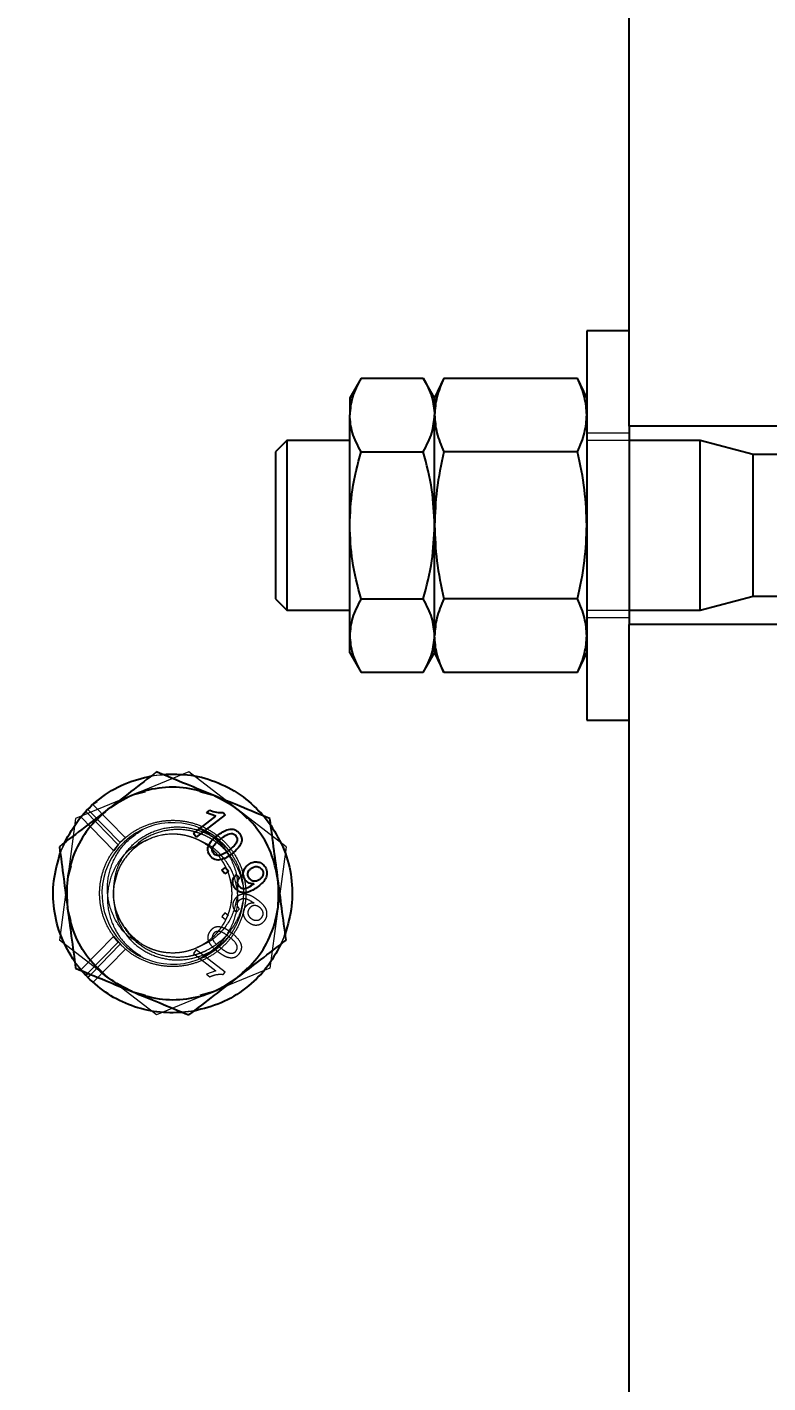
# Model space of a CAD drawing. Header units: millimetres. Extents: x 1293 to 41893, y 1011 to 26911.
# Drawn here: x 11227 to 11296.8, y 7343.7 to 7471.4 of the extents above; entities that cross this region are included whole.
import ezdxf

# ---------------------------------------------------------------- set-up
doc = ezdxf.new("R2010")
doc.units = ezdxf.units.MM
doc.header["$LTSCALE"] = 50
doc.linetypes.add('HIDDEN', pattern=[1.905, 1.27, -0.635])
doc.layers.add('CAPA_1', color=7, linetype='Continuous')
doc.layers.add('MAQUINAS', color=11, linetype='Continuous')
doc.styles.add('SLDTEXTSTYLE0', font='TXT', dxfattribs={"width": 0.75})
doc.dimstyles.new('SLDDIMSTYLE0', dxfattribs={"dimtxt": 100, "dimasz": 100, "dimexe": 0, "dimexo": 0.0625, "dimgap": 25, "dimtad": 2, "dimdec": 0, "dimlfac": 1.5, "dimrnd": 1e-09, "dimzin": 12, "dimdsep": 46, "dimtxsty": 'SLDTEXTSTYLE0', "dimsah": 1, "dimcen": 0.09, "dimadec": 0, "dimazin": 3, "dimtfac": 1, "dimtdec": 0, "dimtofl": 0, "dimtmove": 0, "dimatfit": 3, "dimfxl": 1, "dimfrac": 2, "dimtolj": 1, "dimtzin": 12, "dimarcsym": 0})

# ---------------------------------------------------------------- blocks, each defined once
blk = doc.blocks.new('_D_15')
at = {"layer": 'CAPA_1', "transparency": 16777216}
for p, q in [((6530.12, 8742.38), (6530.12, 9415.65)), ((16745.16, 6492), (16745.16, 9415.65)), ((6530.12, 9365.65), (16745.16, 9365.65))]:
    blk.add_line(p, q, dxfattribs=at)
for points in [[(6530.12, 9365.65), (6630.12, 9350.26), (6630.12, 9381.03)], [(16745.16, 9365.65), (16645.16, 9381.03), (16645.16, 9350.26)]]:
    blk.add_solid(points, dxfattribs=at)
at = {"layer": 'CAPA_1', "transparency": 16777216, "insert": (11452.92, 9494.55), "char_height": 100, "attachment_point": 1, "style": 'SLDTEXTSTYLE0'}
blk.add_mtext('15323', dxfattribs=at)

msp = doc.modelspace()

# ---------------------------------------------------------------- linework, layer by layer
at = {"layer": 'MAQUINAS', "linetype": 'Continuous', "lineweight": 25}
for p, q in [((11283.7268163, 7433.8435736), (11283.7268163, 7540.5102403)), ((11283.7268163, 7442.8435736), (11279.7268163, 7442.8435736)), ((11279.7268163, 7442.8435736), (11279.7268163, 7406.1769069)), ((11258.4672047, 7438.3699807), (11257.393483, 7436.5102403)), ((11258.4652798, 7438.3666467), (11264.3216862, 7438.3666467)), ((11265.393483, 7436.5102403), (11264.3197613, 7438.3699807)), ((11266.2606942, 7438.3699807), (11265.393483, 7436.5102403)), ((11266.2591395, 7438.3666467), (11278.8611598, 7438.3666467)), ((11279.7268163, 7436.5102403), (11278.8596051, 7438.3699807)), ((11310.3935066, 7433.8435736), (11283.7268163, 7433.8435736)), ((11251.4761601, 7432.5102403), (11250.3934934, 7431.4275736)), ((11257.393483, 7432.5102403), (11251.4761601, 7432.5102403)), ((11251.4761601, 7432.5102403), (11251.4761601, 7416.5102403)), ((11290.3934934, 7432.5102403), (11283.7268163, 7432.5102403)), ((11295.3934934, 7431.1704943), (11290.3934934, 7432.5102403)), ((11250.3934934, 7431.4275736), (11250.3934934, 7417.5929069)), ((11258.4652798, 7431.4384435), (11264.3216862, 7431.4384435)), ((11278.8611598, 7431.4384435), (11266.2591395, 7431.4384435)), ((11319.8413656, 7431.1704943), (11295.3934934, 7431.1704943)), ((11295.3934934, 7417.8499862), (11295.3934934, 7431.1704943)), ((11250.3934934, 7417.5929069), (11251.4761601, 7416.5102403)), ((11258.4652798, 7417.582037), (11264.3216862, 7417.582037)), ((11278.8611598, 7417.582037), (11266.2591395, 7417.582037)), ((11290.3934934, 7416.5102403), (11295.3934934, 7417.8499862)), ((11295.3934934, 7417.8499862), (11319.8380312, 7417.8499862)), ((11251.4761601, 7416.5102403), (11257.393483, 7416.5102403)), ((11283.7268163, 7416.5102403), (11290.3934934, 7416.5102403)), ((11283.7268163, 7085.5262403), (11283.7268163, 7415.1769069)), ((11310.3935066, 7415.1769069), (11283.7268163, 7415.1769069)), ((11257.393483, 7412.5102403), (11258.4672047, 7410.6504998)), ((11264.3197613, 7410.6504998), (11265.393483, 7412.5102403)), ((11265.393483, 7412.5102403), (11266.2606942, 7410.6504998)), ((11278.8596051, 7410.6504998), (11279.7268163, 7412.5102403)), ((11264.3216862, 7410.6538338), (11258.4652798, 7410.6538338)), ((11278.8611598, 7410.6538338), (11266.2591395, 7410.6538338)), ((11279.7268163, 7406.1769069), (11283.7268163, 7406.1769069)), ((11242.6804539, 7395.5026619), (11244.7950088, 7397.1303599)), ((11245.6618382, 7397.2435754), (11242.9482499, 7395.154766)), ((11243.9128956, 7397.4486071), (11244.2336122, 7397.6954816)), ((11244.7950088, 7397.1303599), (11243.9128956, 7397.4486071)), ((11245.4894445, 7397.4675334), (11245.6618382, 7397.2435754)), ((11242.9482499, 7395.154766), (11242.6804539, 7395.5026619)), ((11245.3584146, 7392.0237026), (11245.7063105, 7392.2914987)), ((11245.6262106, 7391.6758066), (11245.3584146, 7392.0237026)), ((11245.9741066, 7391.9436027), (11245.6262106, 7391.6758066)), ((11245.7063105, 7392.2914987), (11245.9741066, 7391.9436027)), ((11246.7156866, 7391.6279857), (11247.0182723, 7391.3068694)), ((11248.3277647, 7390.7055662), (11248.392827, 7390.7582456)), ((11232.5284757, 7382.1299652), (11232.079904, 7382.636393)), ((11232.5284757, 7382.1299652), (11232.7217575, 7382.327963)), ((11232.7243074, 7381.9269837), (11233.002649, 7382.2121167))]:
    msp.add_line(p, q, dxfattribs=at)
at = {"layer": 'MAQUINAS', "linetype": 'HIDDEN', "lineweight": 18}
for p, q in [((11283.7268163, 7433.1769069), (11279.7268163, 7433.1769069)), ((11283.7268163, 7432.5102403), (11279.7268163, 7432.5102403)), ((11279.7268163, 7416.5102403), (11283.7268163, 7416.5102403)), ((11279.7268163, 7415.8435736), (11283.7268163, 7415.8435736)), ((11242.2515057, 7401.2894749), (11231.5767197, 7396.8869439)), ((11238.2221688, 7400.7665301), (11238.9578173, 7400.951716)), ((11238.7226448, 7400.9203891), (11239.7615058, 7401.058774)), ((11239.1794675, 7400.9812417), (11240.3022373, 7401.0407082)), ((11251.4016023, 7394.2461045), (11242.2515057, 7401.2894749)), ((11236.9141127, 7399.0882094), (11238.1607652, 7399.4202068)), ((11243.2928675, 7399.4202068), (11244.4403626, 7399.1108551)), ((11232.7243074, 7397.7601635), (11233.2130447, 7398.2254457)), ((11233.2130447, 7398.2254457), (11233.6068747, 7398.5150088)), ((11236.2701517, 7395.0937468), (11233.2130447, 7398.2254457)), ((11231.5767197, 7396.8869439), (11230.0520304, 7385.4410427)), ((11232.079904, 7397.0507542), (11235.1590439, 7393.8964847)), ((11232.2133007, 7397.1494848), (11232.5284757, 7397.557182)), ((11232.5284757, 7397.557182), (11235.5855827, 7394.4254831)), ((11235.7776586, 7394.632312), (11232.7243074, 7397.7601635)), ((11234.5578882, 7397.6932397), (11233.7162343, 7396.8541556)), ((11246.826554, 7397.7677897), (11247.7373984, 7396.8541556)), ((11249.1402945, 7397.2824109), (11250.0741555, 7396.0672627)), ((11249.3175342, 7397.1176448), (11249.9568095, 7396.2871573)), ((11230.131927, 7393.6463179), (11230.5315126, 7394.6151903)), ((11230.2775057, 7393.9993016), (11230.8102211, 7395.0627186)), ((11235.5855827, 7394.4254831), (11235.1684845, 7393.8557399)), ((11236.2701517, 7395.0937468), (11235.7776586, 7394.632312)), ((11236.3826345, 7395.1720003), (11236.2701517, 7395.0937468)), ((11238.7191958, 7395.0543339), (11238.5914669, 7394.9883222)), ((11244.9451984, 7394.983687), (11244.7933081, 7395.1263843)), ((11251.4016023, 7394.2461045), (11249.8769129, 7382.8002033)), ((11230.0233732, 7393.1727744), (11230.2018355, 7393.8158245)), ((11231.1501832, 7392.4096247), (11230.8143751, 7391.1639933)), ((11250.3034495, 7392.4096247), (11250.6392812, 7391.1485744)), ((11231.1501832, 7387.2775225), (11230.8143515, 7388.5385729)), ((11245.6262106, 7388.0113406), (11245.3584146, 7387.6634446)), ((11245.9741066, 7387.7435445), (11245.6262106, 7388.0113406)), ((11246.7156866, 7388.0591615), (11247.0182723, 7388.3802779)), ((11247.1652387, 7388.2384033), (11247.3362966, 7388.9771368)), ((11248.3277647, 7388.981581), (11248.392827, 7388.9289016)), ((11250.6392576, 7388.5231539), (11250.3034495, 7387.2775225)), ((11236.2073419, 7386.6282586), (11236.5246369, 7386.1857622)), ((11245.3584146, 7387.6634446), (11245.7063105, 7387.3956486)), ((11251.4418912, 7386.5651135), (11251.0905866, 7385.4804365)), ((11239.202127, 7378.3976723), (11230.0520304, 7385.4410427)), ((11232.079904, 7382.636393), (11235.1590439, 7385.7906625)), ((11232.7217575, 7382.327963), (11235.5855827, 7385.2616642)), ((11235.1359802, 7385.8297361), (11235.8806237, 7384.967069)), ((11235.5855827, 7385.2616642), (11235.1590439, 7385.7906625)), ((11251.007394, 7385.27872), (11250.6493918, 7384.6340312)), ((11251.3217057, 7386.0408293), (11250.9221201, 7385.0719569)), ((11235.7776586, 7385.0548352), (11233.002649, 7382.2121167)), ((11236.2701517, 7384.5934005), (11233.2130447, 7381.4617015)), ((11242.9482499, 7384.5323812), (11242.6804539, 7384.1844853)), ((11242.6804539, 7384.1844853), (11244.7950088, 7382.5567873)), ((11245.6618382, 7382.4435719), (11242.9482499, 7384.5323812)), ((11244.5484749, 7384.4200893), (11244.9941439, 7384.738421)), ((11232.7841815, 7381.8784456), (11231.4764905, 7383.4380913)), ((11232.079904, 7382.636393), (11231.4968232, 7383.3999899)), ((11234.6270787, 7381.9193575), (11233.7162343, 7382.8329916)), ((11249.8769129, 7382.8002033), (11239.202127, 7378.3976723)), ((11244.7950088, 7382.5567873), (11243.9128956, 7382.2385401)), ((11243.9128956, 7382.2385401), (11244.2336122, 7381.9916656)), ((11245.4894445, 7382.2196138), (11245.6618382, 7382.4435719)), ((11238.1607652, 7380.2669404), (11237.0132701, 7380.5762921)), ((11244.53952, 7380.5989378), (11243.2928675, 7380.2669404)), ((11242.7948404, 7378.786388), (11241.2527985, 7378.6387969)), ((11242.7309879, 7378.7667581), (11241.6921269, 7378.6283732))]:
    msp.add_line(p, q, dxfattribs=at)
msp.add_arc((11240.7268163, 7389.8435736), 6.6666667, 37.587605897, 307.587605897, dxfattribs=at)
at = {"layer": 'MAQUINAS', "linetype": 'Continuous', "lineweight": 25}
for points, knots in [([(11258.4652798, 7438.3666467), (11258.1503049, 7437.7716146), (11257.5488487, 7436.6353785), (11257.4436097, 7435.461621), (11257.393483, 7434.9025451)], [0, 0, 0, 0, 0.523687075, 1, 1, 1, 1]), ([(11264.3216862, 7438.3666467), (11264.6366611, 7437.7716146), (11265.2381173, 7436.6353785), (11265.3433563, 7435.461621), (11265.393483, 7434.9025451)], [0, 0, 0, 0, 0.523687075, 1, 1, 1, 1]), ([(11266.2591395, 7438.3666467), (11266.0047237, 7437.7704273), (11265.5171904, 7436.6279007), (11265.4335001, 7435.4606664), (11265.393483, 7434.9025451)], [0, 0, 0, 0, 0.5218429017, 1, 1, 1, 1]), ([(11279.7268163, 7434.9025451), (11279.6867992, 7435.4606664), (11279.603109, 7436.6279007), (11279.1155756, 7437.7704273), (11278.8611598, 7438.3666467)], [0, 0, 0, 0, 0.4781570983, 1, 1, 1, 1]), ([(11258.4652798, 7431.4384435), (11258.1503049, 7432.0334757), (11257.5488487, 7433.1697117), (11257.4436097, 7434.3434692), (11257.393483, 7434.9025451)], [0, 0, 0, 0, 0.523687075, 1, 1, 1, 1]), ([(11264.3216862, 7431.4384435), (11264.6366611, 7432.0334757), (11265.2381173, 7433.1697117), (11265.3433563, 7434.3434692), (11265.393483, 7434.9025451)], [0, 0, 0, 0, 0.523687075, 1, 1, 1, 1]), ([(11265.393483, 7434.9025451), (11265.4335001, 7434.3444238), (11265.5171904, 7433.1771896), (11266.0047237, 7432.0346629), (11266.2591395, 7431.4384435)], [0, 0, 0, 0, 0.4781570983, 1, 1, 1, 1]), ([(11278.8611598, 7431.4384435), (11279.1155756, 7432.0346629), (11279.603109, 7433.1771896), (11279.6867992, 7434.3444238), (11279.7268163, 7434.9025451)], [0, 0, 0, 0, 0.5218429017, 1, 1, 1, 1]), ([(11257.393483, 7424.5102403), (11257.4436097, 7425.628392), (11257.5488487, 7427.975907), (11258.1503049, 7430.2483792), (11258.4652798, 7431.4384435)], [0, 0, 0, 0, 0.476312925, 1, 1, 1, 1]), ([(11265.393483, 7424.5102403), (11265.3433563, 7425.628392), (11265.2381173, 7427.975907), (11264.6366611, 7430.2483792), (11264.3216862, 7431.4384435)], [0, 0, 0, 0, 0.476312925, 1, 1, 1, 1]), ([(11266.2591395, 7431.4384435), (11266.0047237, 7430.2460047), (11265.5171904, 7427.9609514), (11265.4335001, 7425.6264829), (11265.393483, 7424.5102403)], [0, 0, 0, 0, 0.5218429017, 1, 1, 1, 1]), ([(11279.7268163, 7424.5102403), (11279.6867992, 7425.6264829), (11279.603109, 7427.9609514), (11279.1155756, 7430.2460047), (11278.8611598, 7431.4384435)], [0, 0, 0, 0, 0.4781570983, 1, 1, 1, 1]), ([(11258.4652798, 7417.582037), (11258.1503049, 7418.7721013), (11257.5488487, 7421.0445735), (11257.4436097, 7423.3920885), (11257.393483, 7424.5102403)], [0, 0, 0, 0, 0.523687075, 1, 1, 1, 1]), ([(11264.3216862, 7417.582037), (11264.6366611, 7418.7721013), (11265.2381173, 7421.0445735), (11265.3433563, 7423.3920885), (11265.393483, 7424.5102403)], [0, 0, 0, 0, 0.523687075, 1, 1, 1, 1]), ([(11265.393483, 7424.5102403), (11265.4335001, 7423.3939976), (11265.5171904, 7421.0595292), (11266.0047237, 7418.7744759), (11266.2591395, 7417.582037)], [0, 0, 0, 0, 0.4781570983, 1, 1, 1, 1]), ([(11278.8611598, 7417.582037), (11279.1155756, 7418.7744759), (11279.603109, 7421.0595292), (11279.6867992, 7423.3939976), (11279.7268163, 7424.5102403)], [0, 0, 0, 0, 0.5218429017, 1, 1, 1, 1]), ([(11258.4652798, 7417.582037), (11258.1503049, 7416.9870049), (11257.5488487, 7415.8507688), (11257.4436097, 7414.6770113), (11257.393483, 7414.1179354)], [0, 0, 0, 0, 0.523687075, 1, 1, 1, 1]), ([(11265.393483, 7414.1179354), (11265.3433563, 7414.6770113), (11265.2381173, 7415.8507688), (11264.6366611, 7416.9870049), (11264.3216862, 7417.582037)], [0, 0, 0, 0, 0.476312925, 1, 1, 1, 1]), ([(11266.2591395, 7417.582037), (11266.0047237, 7416.9858176), (11265.5171904, 7415.843291), (11265.4335001, 7414.6760568), (11265.393483, 7414.1179354)], [0, 0, 0, 0, 0.5218429017, 1, 1, 1, 1]), ([(11279.7268163, 7414.1179354), (11279.6867992, 7414.6760568), (11279.603109, 7415.843291), (11279.1155756, 7416.9858176), (11278.8611598, 7417.582037)], [0, 0, 0, 0, 0.4781570983, 1, 1, 1, 1]), ([(11257.393483, 7414.1179354), (11257.4436097, 7413.5588596), (11257.5488487, 7412.385102), (11258.1503049, 7411.248866), (11258.4652798, 7410.6538338)], [0, 0, 0, 0, 0.476312925, 1, 1, 1, 1]), ([(11264.3216862, 7410.6538338), (11264.6366611, 7411.248866), (11265.2381173, 7412.385102), (11265.3433563, 7413.5588596), (11265.393483, 7414.1179354)], [0, 0, 0, 0, 0.523687075, 1, 1, 1, 1]), ([(11266.2591395, 7410.6538338), (11266.0047237, 7411.2500532), (11265.5171904, 7412.3925799), (11265.4335001, 7413.5598141), (11265.393483, 7414.1179354)], [0, 0, 0, 0, 0.5218429017, 1, 1, 1, 1]), ([(11278.8611598, 7410.6538338), (11279.1155756, 7411.2500532), (11279.603109, 7412.3925799), (11279.6867992, 7413.5598141), (11279.7268163, 7414.1179354)], [0, 0, 0, 0, 0.52184290167, 1, 1, 1, 1]), ([(11239.202127, 7401.2894749), (11238.4024653, 7400.673928), (11236.9015169, 7399.5185593), (11235.351358, 7398.3253103), (11234.6270787, 7397.7677897)], [0, 0, 0, 0, 0.5327709195, 1, 1, 1, 1]), ([(11244.53952, 7399.0882094), (11243.6945533, 7399.4366934), (11241.8860899, 7400.1825459), (11240.135037, 7400.904721), (11239.202127, 7401.2894749)], [0, 0, 0, 0, 0.4672290805, 1, 1, 1, 1]), ([(11249.8769129, 7396.8869439), (11248.9440029, 7397.2716978), (11247.19295, 7397.9938729), (11245.3844866, 7398.7397254), (11244.53952, 7399.0882094)], [0, 0, 0, 0, 0.5327709195, 1, 1, 1, 1]), ([(11234.6270787, 7397.7677897), (11233.9027994, 7397.2102691), (11232.3526405, 7396.0170201), (11230.8516921, 7394.8616514), (11230.0520304, 7394.2461045)], [0, 0, 0, 0, 0.4672290805, 1, 1, 1, 1]), ([(11244.2336122, 7397.6954816), (11244.4344918, 7397.6089344), (11244.8355567, 7397.4361391), (11245.2717336, 7397.4570807), (11245.4894445, 7397.4675334)], [0, 0, 0, 0, 0.50086573232, 1, 1, 1, 1]), ([(11250.6392576, 7391.1639933), (11250.5185702, 7392.0699979), (11250.2602658, 7394.0090994), (11250.0101613, 7395.8866432), (11249.8769129, 7396.8869439)], [0, 0, 0, 0, 0.4672290805, 1, 1, 1, 1]), ([(11244.9560523, 7395.3152042), (11245.1127172, 7395.4291806), (11245.4256606, 7395.6568523), (11245.8770183, 7395.8633217), (11246.2645375, 7395.9152329), (11246.5547111, 7395.8659335), (11246.8097719, 7395.7241125), (11246.9370943, 7395.5774831), (11247.0008186, 7395.5040957)], [0, 0, 0, 0, 0.2504817087, 0.5003455958, 0.6317049057, 0.7502211388, 0.8749866995, 1, 1, 1, 1]), ([(11245.2249355, 7394.9681451), (11245.3776747, 7395.0793551), (11245.6067702, 7395.2461605), (11245.9424512, 7395.4270372), (11246.1282572, 7395.4655112), (11246.2210379, 7395.4847228)], [0, 0, 0, 0, 0.5003723119, 0.7505151407, 1, 1, 1, 1]), ([(11246.2210379, 7395.4847228), (11246.2655347, 7395.483113), (11246.3544996, 7395.4798943), (11246.482514, 7395.4384949), (11246.5975586, 7395.3680917), (11246.6557048, 7395.3006242), (11246.6847832, 7395.2668843)], [0, 0, 0, 0, 0.2501584562, 0.5001555724, 0.7500324303, 1, 1, 1, 1]), ([(11247.0008186, 7395.5040957), (11247.0550264, 7395.4234338), (11247.1633974, 7395.2621764), (11247.2372073, 7394.9755303), (11247.2134938, 7394.6808313), (11246.9659634, 7394.1491032), (11246.5930398, 7393.830402), (11246.2950326, 7393.5757245)], [0, 0, 0, 0, 0.125373348, 0.2506437386, 0.375697515, 0.5011131747, 1, 1, 1, 1]), ([(11230.0520304, 7394.2461045), (11230.1852788, 7393.2458038), (11230.4353833, 7391.36826), (11230.6936877, 7389.4291585), (11230.8143751, 7388.5231539)], [0, 0, 0, 0, 0.5327709195, 1, 1, 1, 1]), ([(11244.2524407, 7393.3885067), (11244.1734588, 7393.5104695), (11244.0548347, 7393.6936472), (11244.0234187, 7393.946259), (11244.0272668, 7394.0898786), (11244.0406592, 7394.1605414), (11244.0473553, 7394.1958722)], [0, 0, 0, 0, 0.4987953461, 0.7491482596, 0.8745764119, 1, 1, 1, 1]), ([(11244.0473553, 7394.1958722), (11244.0919608, 7394.309799), (11244.1812369, 7394.5378188), (11244.4865376, 7394.9250017), (11244.7682545, 7395.1591299), (11244.9560523, 7395.3152042)], [0, 0, 0, 0, 0.249753552, 0.499871473, 1, 1, 1, 1]), ([(11244.565547, 7393.6295232), (11244.5285763, 7393.689268), (11244.4546145, 7393.8087905), (11244.4473807, 7394.0232656), (11244.4952167, 7394.2284416), (11244.7313612, 7394.578144), (11245.0055914, 7394.7948288), (11245.2249355, 7394.9681451)], [0, 0, 0, 0, 0.12469638283, 0.2494616582, 0.37443234657, 0.49963711369, 1, 1, 1, 1]), ([(11246.6847832, 7395.2668843), (11246.7222927, 7395.2073251), (11246.7973099, 7395.0882093), (11246.808582, 7394.8729313), (11246.7569957, 7394.6680622), (11246.5246941, 7394.3153457), (11246.2489153, 7394.0981717), (11246.0283237, 7393.9244573)], [0, 0, 0, 0, 0.1247447425, 0.2494837578, 0.3744708184, 0.4996480989, 1, 1, 1, 1]), ([(11246.2950326, 7393.5757245), (11246.138565, 7393.4617469), (11245.8260073, 7393.2340668), (11245.3786294, 7393.0307359), (11244.9924334, 7392.9769615), (11244.7014313, 7393.0233789), (11244.4430051, 7393.1683964), (11244.3160023, 7393.3150903), (11244.2524407, 7393.3885067)], [0, 0, 0, 0, 0.2504758129, 0.5003473544, 0.6257683408, 0.7501761831, 0.8749696966, 1, 1, 1, 1]), ([(11246.0283237, 7393.9244573), (11245.8046795, 7393.7565579), (11245.5250793, 7393.54665), (11245.1265387, 7393.4093203), (11244.9159051, 7393.4140253), (11244.7110268, 7393.4774177), (11244.6140263, 7393.5788359), (11244.565547, 7393.6295232)], [0, 0, 0, 0, 0.5004095025, 0.6256126137, 0.7505796735, 0.875343692, 1, 1, 1, 1]), ([(11246.5969116, 7390.3427865), (11246.5309288, 7390.4431432), (11246.4317093, 7390.5940515), (11246.3810256, 7390.8295615), (11246.3806803, 7391.0681545), (11246.475985, 7391.3609797), (11246.6357021, 7391.5388901), (11246.7156866, 7391.6279857)], [0, 0, 0, 0, 0.2498594906, 0.3757183909, 0.500481002, 0.7498462328, 1, 1, 1, 1]), ([(11247.560141, 7391.1067488), (11247.521283, 7391.1634096), (11247.4435932, 7391.2766931), (11247.3785058, 7391.4730774), (11247.3572439, 7391.6785599), (11247.3812008, 7391.8835946), (11247.4454507, 7392.0807719), (11247.581303, 7392.3214536), (11247.737191, 7392.4584235), (11247.8407687, 7392.5494313)], [0, 0, 0, 0, 0.1250740585, 0.2500636243, 0.3732612247, 0.5001992382, 0.6242961009, 0.7503685137, 1, 1, 1, 1]), ([(11247.9548415, 7391.2417657), (11247.9052974, 7391.3174443), (11247.8310667, 7391.4308318), (11247.7983457, 7391.6091653), (11247.8044382, 7391.7439651), (11247.8396105, 7391.8747936), (11247.9214162, 7392.0363181), (11248.0227647, 7392.1270455), (11248.0900828, 7392.1873087)], [0, 0, 0, 0, 0.2495205461, 0.3738507837, 0.4998887841, 0.6240955932, 0.7503154422, 1, 1, 1, 1]), ([(11247.8407687, 7392.5494313), (11247.9619664, 7392.6301673), (11248.1445633, 7392.7518044), (11248.4285247, 7392.8191385), (11248.6474399, 7392.8253149), (11248.8608991, 7392.786209), (11249.1322979, 7392.6772031), (11249.2817742, 7392.5177029), (11249.381693, 7392.4110834)], [0, 0, 0, 0, 0.2498688585, 0.3764535287, 0.5003476657, 0.6272386366, 0.7508240847, 1, 1, 1, 1]), ([(11248.0900828, 7392.1873087), (11248.1698328, 7392.2406644), (11248.3291226, 7392.3472354), (11248.5744338, 7392.3846799), (11248.7633442, 7392.3585573), (11248.9442963, 7392.2904676), (11249.0430926, 7392.1866653), (11249.109593, 7392.1167953)], [0, 0, 0, 0, 0.2502503989, 0.4998417518, 0.6295762977, 0.7506653539, 1, 1, 1, 1]), ([(11249.381693, 7392.4110834), (11249.4341109, 7392.332148), (11249.5389308, 7392.174301), (11249.608386, 7391.8954186), (11249.6096377, 7391.6103376), (11249.5059615, 7391.2438843), (11249.2187226, 7390.8555583), (11248.925547, 7390.6194883), (11248.7785816, 7390.5011493)], [0, 0, 0, 0, 0.1250635897, 0.25008955759, 0.37511000523, 0.50016939956, 0.74944095238, 1, 1, 1, 1]), ([(11249.109593, 7392.1167953), (11249.1585708, 7392.0386527), (11249.2317648, 7391.921874), (11249.251449, 7391.7380991), (11249.2340526, 7391.6020559), (11249.1881656, 7391.4715847), (11249.0936043, 7391.3138546), (11248.9890377, 7391.2236428), (11248.9195632, 7391.1637056)], [0, 0, 0, 0, 0.2490168506, 0.3721383925, 0.4993654558, 0.6235619335, 0.7498926933, 1, 1, 1, 1]), ([(11248.7785816, 7390.5011493), (11248.6122223, 7390.3798109), (11248.2800693, 7390.1375464), (11247.7959449, 7389.9302445), (11247.3816883, 7389.8969629), (11247.0765988, 7389.961601), (11246.8017748, 7390.1100248), (11246.6652184, 7390.2651776), (11246.5969116, 7390.3427865)], [0, 0, 0, 0, 0.2504849429, 0.5001185141, 0.6278991852, 0.7500923696, 0.8749936752, 1, 1, 1, 1]), ([(11247.0182723, 7391.3068694), (11246.9691686, 7391.2485065), (11246.8804872, 7391.1431031), (11246.8142746, 7390.9804719), (11246.8059893, 7390.84939), (11246.8251159, 7390.7471951), (11246.8636458, 7390.650183), (11246.9037669, 7390.5939695), (11246.9238262, 7390.5658646)], [0, 0, 0, 0, 0.2764767993, 0.4993179598, 0.6237184282, 0.7494961879, 0.8747561628, 1, 1, 1, 1]), ([(11246.9238262, 7390.5658646), (11246.9680363, 7390.5166172), (11247.0564196, 7390.4181637), (11247.2372295, 7390.3295782), (11247.4356252, 7390.2988859), (11247.8247966, 7390.3859676), (11248.1043101, 7390.5635776), (11248.3277647, 7390.7055662)], [0, 0, 0, 0, 0.1252073258, 0.2503100191, 0.3753386279, 0.5006201474, 1, 1, 1, 1]), ([(11248.392827, 7390.7582456), (11248.3143277, 7390.7551846), (11248.1568358, 7390.7490433), (11247.9285451, 7390.8171995), (11247.7175176, 7390.929535), (11247.6125216, 7391.0477657), (11247.560141, 7391.1067488)], [0, 0, 0, 0, 0.2489431768, 0.4994502947, 0.7502849385, 1, 1, 1, 1]), ([(11248.9195632, 7391.1637056), (11248.8438125, 7391.1125641), (11248.7291993, 7391.0351855), (11248.5523588, 7390.986781), (11248.4146412, 7390.9802106), (11248.2808097, 7391.0039684), (11248.1107259, 7391.0738754), (11248.0173192, 7391.1744761), (11247.9548415, 7391.2417657)], [0, 0, 0, 0, 0.2499764907, 0.3782221672, 0.5003423322, 0.6274524307, 0.7508110927, 1, 1, 1, 1]), ([(11251.4016023, 7385.4410427), (11251.2683539, 7386.4413434), (11251.0182494, 7388.3188872), (11250.759945, 7390.2579887), (11250.6392576, 7391.1639933)], [0, 0, 0, 0, 0.5327709195, 1, 1, 1, 1]), ([(11230.8143751, 7388.5231539), (11230.9350624, 7387.6171493), (11231.1933669, 7385.6780478), (11231.4434713, 7383.800504), (11231.5767197, 7382.8002033)], [0, 0, 0, 0, 0.4672290805, 1, 1, 1, 1]), ([(11246.826554, 7381.9193575), (11247.5508333, 7382.4768781), (11249.1009922, 7383.6701271), (11250.6019406, 7384.8254958), (11251.4016023, 7385.4410427)], [0, 0, 0, 0, 0.4672290805, 1, 1, 1, 1]), ([(11231.5767197, 7382.8002033), (11232.5096298, 7382.4154494), (11234.2606826, 7381.6932743), (11236.069146, 7380.9474218), (11236.9141127, 7380.5989378)], [0, 0, 0, 0, 0.5327709195, 1, 1, 1, 1]), ([(11242.2515057, 7378.3976723), (11243.0511673, 7379.0132192), (11244.5521157, 7380.1685879), (11246.1022746, 7381.3618369), (11246.826554, 7381.9193575)], [0, 0, 0, 0, 0.53277091955, 1, 1, 1, 1]), ([(11236.9141127, 7380.5989378), (11237.7590794, 7380.2504538), (11239.5675427, 7379.5046013), (11241.3185956, 7378.7824262), (11242.2515057, 7378.3976723)], [0, 0, 0, 0, 0.4672290805, 1, 1, 1, 1])]:
    msp.add_open_spline(points, degree=3, knots=knots, dxfattribs=at)
for points in [[(11257.393483, 7436.5102403), (11257.393483, 7436.4397698), (11257.393483, 7436.2988289), (11257.393483, 7435.3679731), (11257.393483, 7434.9025451)], [(11265.393483, 7436.5102403), (11265.393483, 7436.4397698), (11265.393483, 7436.2988289), (11265.393483, 7435.3679731), (11265.393483, 7434.9025451)], [(11257.393483, 7424.5102403), (11257.393483, 7425.5581209), (11257.393483, 7427.6538823), (11257.393483, 7430.5706435), (11257.393483, 7433.1249853), (11257.393483, 7434.3100252), (11257.393483, 7434.9025451)], [(11265.393483, 7424.5102403), (11265.393483, 7425.5581209), (11265.393483, 7427.6538823), (11265.393483, 7430.5706435), (11265.393483, 7433.1249853), (11265.393483, 7434.3100252), (11265.393483, 7434.9025451)], [(11283.7268163, 7433.8435736), (11283.7268163, 7433.1251695), (11283.7268163, 7431.6883614), (11283.7268163, 7429.3608366), (11283.7268163, 7426.9588198), (11283.7268163, 7424.5102403), (11283.7268163, 7422.0616607), (11283.7268163, 7419.6596439), (11283.7268163, 7417.3321192), (11283.7268163, 7415.895311), (11283.7268163, 7415.1769069)], [(11290.3934934, 7416.5102403), (11290.3934934, 7416.540014), (11290.3934934, 7416.5995614), (11290.3934934, 7417.0752625), (11290.3934934, 7417.8146128), (11290.3934934, 7418.8171867), (11290.3934934, 7420.0369567), (11290.3934934, 7421.429057), (11290.3934934, 7422.9394522), (11290.3934934, 7424.5102403), (11290.3934934, 7426.0810283), (11290.3934934, 7427.5914236), (11290.3934934, 7428.9835238), (11290.3934934, 7430.2032939), (11290.3934934, 7431.2058678), (11290.3934934, 7431.9452181), (11290.3934934, 7432.4209192), (11290.3934934, 7432.4804666), (11290.3934934, 7432.5102403)], [(11257.393483, 7414.1179354), (11257.393483, 7414.7104554), (11257.393483, 7415.8954952), (11257.393483, 7418.449837), (11257.393483, 7421.3665983), (11257.393483, 7423.4623596), (11257.393483, 7424.5102403)], [(11265.393483, 7414.1179354), (11265.393483, 7414.7104554), (11265.393483, 7415.8954952), (11265.393483, 7418.449837), (11265.393483, 7421.3665983), (11265.393483, 7423.4623596), (11265.393483, 7424.5102403)], [(11257.393483, 7412.5102403), (11257.393483, 7412.5807107), (11257.393483, 7412.7216516), (11257.393483, 7413.6525075), (11257.393483, 7414.1179354)], [(11265.393483, 7412.5102403), (11265.393483, 7412.5807107), (11265.393483, 7412.7216516), (11265.393483, 7413.6525075), (11265.393483, 7414.1179354)], [(11230.5315126, 7394.6151903), (11230.9668386, 7395.4001354), (11231.8374906, 7396.9700255), (11233.8034341, 7398.8377927), (11236.1120428, 7400.260401), (11237.8524441, 7400.700393), (11238.7226448, 7400.9203891)], [(11239.7615058, 7401.058774), (11240.6589511, 7401.0742431), (11242.4538418, 7401.1051814), (11245.0543475, 7400.336508), (11247.4406667, 7399.0484984), (11248.6919117, 7397.7612627), (11249.3175342, 7397.1176448)], [(11244.53952, 7399.0882094), (11243.7070867, 7399.3601416), (11242.0422202, 7399.9040059), (11239.3931037, 7399.8558055), (11236.8237448, 7399.2088615), (11235.3593007, 7398.248147), (11234.6270787, 7397.7677897)], [(11250.6392576, 7391.1639933), (11250.4585411, 7392.0208677), (11250.0971082, 7393.7346165), (11248.7308072, 7396.0047186), (11246.8858578, 7397.9063767), (11245.3216326, 7398.6942652), (11244.53952, 7399.0882094)], [(11234.6270787, 7397.7677897), (11233.9753619, 7397.1828474), (11232.6719284, 7396.0129629), (11231.3891129, 7393.6946605), (11230.6647033, 7391.1460584), (11230.7644845, 7389.3974554), (11230.8143751, 7388.5231539)], [(11249.9568095, 7396.2871573), (11250.4189288, 7395.5176814), (11251.3431675, 7393.9787295), (11251.9777296, 7391.3422889), (11252.0554402, 7388.631671), (11251.5662839, 7386.9044432), (11251.3217057, 7386.0408293)], [(11231.4968232, 7383.3999899), (11231.0347038, 7384.1694658), (11230.1104652, 7385.7084177), (11229.475903, 7388.3448583), (11229.3981924, 7391.0554762), (11229.8873488, 7392.782704), (11230.131927, 7393.6463179)], [(11246.826554, 7381.9193575), (11247.4782707, 7382.5042998), (11248.7817043, 7383.6741843), (11250.0645198, 7385.9924867), (11250.7889293, 7388.5410888), (11250.6891482, 7390.2896918), (11250.6392576, 7391.1639933)], [(11236.9141127, 7380.5989378), (11236.1320001, 7380.9928821), (11234.5677749, 7381.7807706), (11232.7228255, 7383.6824287), (11231.3565245, 7385.9525307), (11230.9950915, 7387.6662795), (11230.8143751, 7388.5231539)], [(11250.9221201, 7385.0719569), (11250.486794, 7384.2870118), (11249.616142, 7382.7171218), (11247.6501985, 7380.8493545), (11245.3415899, 7379.4267462), (11243.6011885, 7378.9867542), (11242.7309879, 7378.7667581)], [(11241.6921269, 7378.6283732), (11240.8679527, 7378.6095217), (11239.2196044, 7378.5718188), (11236.8136547, 7379.204995), (11234.5708664, 7380.2817524), (11233.3398271, 7381.3785733), (11232.7243074, 7381.9269837)], [(11236.9141127, 7380.5989378), (11237.7465459, 7380.3270057), (11239.4114124, 7379.7831413), (11242.060529, 7379.8313417), (11244.6298879, 7380.4782857), (11246.0943319, 7381.4390002), (11246.826554, 7381.9193575)]]:
    msp.add_open_spline(points, degree=3, dxfattribs=at)
at = {"layer": 'MAQUINAS', "linetype": 'HIDDEN', "lineweight": 18}
for points in [[(11279.7268163, 7436.5102403), (11279.7268163, 7436.4397698), (11279.7268163, 7436.2988289), (11279.7268163, 7435.3679731), (11279.7268163, 7434.9025451)], [(11257.3934934, 7412.5102403), (11257.3934934, 7412.5807107), (11257.3934934, 7412.7216516), (11257.3934934, 7413.6525075), (11257.3934934, 7414.1179354)], [(11235.1590439, 7385.7906625), (11234.9194891, 7386.1613856), (11234.4403795, 7386.9028317), (11234.007527, 7388.1629614), (11233.8068841, 7389.4741525), (11233.864448, 7390.8017828), (11234.1731129, 7392.0934363), (11234.7228743, 7393.302625), (11235.4931731, 7394.3846567), (11236.4558008, 7395.2998425), (11237.5753602, 7396.0145353), (11238.8107205, 7396.5024791), (11240.1164867, 7396.745743), (11241.4446794, 7396.7353889), (11242.7464945, 7396.471797), (11243.974097, 7395.964653), (11245.0823792, 7395.2325918), (11246.0306175, 7394.3025127), (11246.7839693, 7393.2085912), (11247.3147527, 7391.9910231), (11247.6034643, 7390.6945477), (11247.6394956, 7389.3668034), (11247.4215225, 7388.0565779), (11246.9575545, 7386.8120151), (11246.2646396, 7385.6788458), (11245.3682402, 7384.6987093), (11244.3012883, 7383.9076147), (11243.1030115, 7383.3346526), (11241.8173548, 7383.0007937), (11240.4918777, 7382.9186138), (11239.174096, 7383.0899825), (11237.9168671, 7383.5128949), (11236.7498323, 7384.1557929), (11236.1017165, 7384.7551545), (11235.7776586, 7385.0548352)], [(11236.3018272, 7386.4373978), (11235.9225308, 7387.0677471), (11235.1639381, 7388.3284455), (11235.0534547, 7390.5891054), (11235.7583222, 7392.6990338), (11237.2325578, 7394.3842204), (11239.2352899, 7395.3754615), (11241.4660242, 7395.5252393), (11243.5839703, 7394.8098421), (11245.2670121, 7393.3384307), (11246.2588145, 7391.3349314), (11246.4084919, 7389.1044415), (11245.6929351, 7386.9862849), (11244.2222626, 7385.3038411), (11242.2159674, 7384.3098573), (11239.9959223, 7384.1683076), (11237.8387823, 7384.8535348), (11236.8141455, 7385.9094435), (11236.3018272, 7386.4373978)], [(11246.0096271, 7393.9100654), (11246.2569315, 7393.5482065), (11246.7515402, 7392.8244889), (11247.2015728, 7391.5823257), (11247.4343563, 7390.2818217), (11247.3688402, 7389.4076863), (11247.3360821, 7388.9706186)], [(11236.3018272, 7386.4373978), (11236.09468, 7386.7404981), (11235.6803857, 7387.3466986), (11235.3034293, 7388.3871597), (11235.1084451, 7389.4764881), (11235.1633227, 7390.2086816), (11235.1907616, 7390.5747784)]]:
    msp.add_open_spline(points, degree=3, dxfattribs=at)
for points, knots in [([(11237.67338, 7385.1733026), (11237.37771, 7385.3074587), (11236.4300119, 7385.7374634), (11235.3192354, 7387.176289), (11234.543708, 7389.169795), (11234.5372667, 7391.3243154), (11235.1707599, 7393.1536261), (11236.3022079, 7394.7921099), (11237.3675792, 7395.5034807), (11238.0059421, 7395.929729)], [0, 0, 0, 0, 0.07322644583, 0.23470955427, 0.39409961434, 0.5545736246, 0.71203910628, 0.82745590617, 1, 1, 1, 1]), ([(11235.1907616, 7390.5747784), (11235.2338164, 7390.9664647), (11235.3188693, 7391.740223), (11235.8306219, 7393.056565), (11236.7739554, 7394.3726785), (11238.2345897, 7395.4574712), (11239.9018279, 7396.0558221), (11241.6678919, 7396.1735474), (11243.396112, 7395.7866657), (11244.8980391, 7395.0152445), (11245.6634299, 7394.2542665), (11246.0096271, 7393.9100654)], [0, 0, 0, 0, 0.0816770011, 0.1613491513, 0.291035136, 0.4131476663, 0.5342207305, 0.6547643612, 0.776345221, 0.8988377529, 1, 1, 1, 1]), ([(11236.3018272, 7386.4373978), (11236.4659606, 7386.2411564), (11236.8760288, 7385.7508703), (11237.4734595, 7385.2835075), (11238.0202478, 7384.9540578), (11238.4048376, 7384.7575572), (11238.8936215, 7384.5584168), (11239.2626672, 7384.4508045), (11239.4650993, 7384.4038463), (11239.4654242, 7384.403771), (11239.4659072, 7384.403659), (11239.4667819, 7384.4034563), (11239.4683837, 7384.4030854), (11239.4713704, 7384.4023951), (11239.4771069, 7384.4010734), (11239.4886373, 7384.3984331), (11239.5133351, 7384.3928483), (11239.5705712, 7384.3802608), (11239.747016, 7384.344026), (11240.3485238, 7384.2479133), (11241.0308118, 7384.2450455), (11241.6930508, 7384.3402173), (11242.0731954, 7384.4184605), (11242.4990436, 7384.5409082), (11242.8753174, 7384.684995), (11243.103717, 7384.7897671), (11243.3324712, 7384.9018495), (11243.6231928, 7385.0612847), (11244.0225562, 7385.3272313), (11244.3976684, 7385.6264514), (11244.7273523, 7385.9392898), (11245.0484452, 7386.2962321), (11245.3769342, 7386.7313684), (11245.6296475, 7387.1564094), (11245.7695621, 7387.4433036), (11245.8752961, 7387.6748788), (11245.9990035, 7387.9825576), (11246.139194, 7388.441617), (11246.2395021, 7388.911046), (11246.3026118, 7389.4147507), (11246.3183742, 7389.9177208), (11246.2901051, 7390.3826424), (11246.2359259, 7390.7804652), (11246.1776609, 7391.0657119), (11246.1351754, 7391.2344411), (11246.0789858, 7391.44545), (11245.9807924, 7391.7553047), (11245.8074108, 7392.1740619), (11245.6254393, 7392.5330982), (11245.4455778, 7392.835463), (11245.1566154, 7393.2623948), (11244.6973367, 7393.8054616), (11244.0311605, 7394.3726081), (11243.3711544, 7394.7783508), (11242.7559498, 7395.0582137), (11242.1701646, 7395.2499997), (11241.5794021, 7395.3726095), (11240.9784536, 7395.4327385), (11239.941359, 7395.4253745), (11238.4619835, 7395.0707485), (11236.8442929, 7394.0015152), (11235.6326352, 7392.4521828), (11235.338053, 7391.2005807), (11235.1907616, 7390.5747784)], [0, 0, 0, 0, 0.02501835, 0.0625054019, 0.0734573522, 0.0875361927, 0.1047408904, 0.1250701816, 0.1250803608, 0.1250883984, 0.1251028381, 0.1251289003, 0.1251763231, 0.1252638227, 0.1254290518, 0.1257527384, 0.1264220592, 0.1279084369, 0.1314910937, 0.1440580061, 0.1875385461, 0.1974735684, 0.2095663851, 0.2255093142, 0.2408045673, 0.2489692507, 0.2501056218, 0.265748455, 0.2813911903, 0.2970338278, 0.3126763678, 0.3258383759, 0.3440073869, 0.3659743622, 0.3741241483, 0.3752533995, 0.3909020105, 0.4065504226, 0.4221986369, 0.4378466545, 0.4561989808, 0.4713844954, 0.4834020523, 0.4954853687, 0.4998684527, 0.5004379052, 0.5168673981, 0.5316457107, 0.5447725402, 0.556247618, 0.5660707098, 0.5952358389, 0.6255591058, 0.6513477862, 0.6708426475, 0.6916214993, 0.7115649535, 0.7298045647, 0.7506541573, 0.8129902501, 0.8753265879, 0.937663171, 1, 1, 1, 1]), ([(11247.3360821, 7390.7165286), (11247.2592565, 7391.0278664), (11247.1055935, 7391.6505896), (11246.7415377, 7392.446566), (11246.3190073, 7393.1470382), (11245.8275001, 7393.7821373), (11245.0419596, 7394.554272), (11244.2239424, 7395.0878359), (11243.499581, 7395.4113611), (11243.0964166, 7395.5616118), (11242.6546396, 7395.6917454), (11241.7983484, 7395.8700385), (11240.5048722, 7395.9072674), (11238.8698778, 7395.4750092), (11237.549908, 7394.7435237), (11236.9792096, 7394.0360405), (11236.7674142, 7393.7734821)], [0, 0, 0, 0, 0.0699531659, 0.1399170334, 0.1901923369, 0.2485506945, 0.314879015, 0.430245744, 0.4592125865, 0.4882048132, 0.5242043909, 0.559729632, 0.6792716999, 0.8024242119, 0.9266764267, 1, 1, 1, 1]), ([(11243.1236311, 7396.0644838), (11243.8147375, 7395.6502212), (11245.0034504, 7394.9376835), (11246.247086, 7393.1921412), (11246.8521543, 7391.5174296), (11246.8363567, 7390.3529689), (11246.8306555, 7389.9327276)], [0, 0, 0, 0, 0.3146952274, 0.5412802635, 0.8344529942, 1, 1, 1, 1]), ([(11238.3456946, 7394.8613043), (11237.8119584, 7394.6321559), (11236.6179102, 7394.1195165), (11235.3116513, 7392.522172), (11234.5457468, 7390.5143107), (11234.5367254, 7388.3636394), (11235.1708594, 7386.5333725), (11236.3021733, 7384.895089), (11237.3675663, 7384.1836858), (11238.0059421, 7383.7574182)], [0, 0, 0, 0, 0.1234541452, 0.2761854664, 0.4269371747, 0.5787140871, 0.727645522, 0.8368071581, 1, 1, 1, 1]), ([(11243.1236311, 7383.6226634), (11243.8138417, 7384.0368994), (11245.0010136, 7384.7493913), (11246.2545314, 7386.4952272), (11246.8390386, 7388.2204815), (11246.8983927, 7390.1527568), (11246.3914087, 7392.0549022), (11245.2772857, 7393.5705208), (11244.0649171, 7394.4970952), (11243.3588954, 7394.7933363), (11243.0058757, 7394.9414605)], [0, 0, 0, 0, 0.1658148828, 0.2852039547, 0.4396784994, 0.5380553637, 0.6848651293, 0.8410092991, 0.920502639, 1, 1, 1, 1]), ([(11235.1907616, 7389.1123689), (11235.2338165, 7388.7206822), (11235.3188695, 7387.9469232), (11235.8306229, 7386.6305803), (11236.7739577, 7385.3144662), (11238.234594, 7384.2296735), (11239.9018343, 7383.6313236), (11241.6679001, 7383.5136003), (11243.3961214, 7383.9004848), (11244.8980448, 7384.6719072), (11245.6634328, 7385.4328832), (11246.0096271, 7385.7770819)], [0, 0, 0, 0, 0.0816770766, 0.1613492895, 0.2910353615, 0.4131480043, 0.5342211749, 0.6547649167, 0.7763458983, 0.8988385446, 1, 1, 1, 1]), ([(11246.8306555, 7389.7544196), (11246.6985302, 7389.0612795), (11246.4246358, 7387.6244076), (11245.2724924, 7386.1169811), (11244.065772, 7385.1899888), (11243.3591804, 7384.8937899), (11243.0058757, 7384.7456867)], [0, 0, 0, 0, 0.3159019833, 0.6548613521, 0.8274263116, 1, 1, 1, 1]), ([(11246.5969116, 7389.3443607), (11246.5309321, 7389.2440034), (11246.4316545, 7389.0929987), (11246.3809994, 7388.8574699), (11246.3807243, 7388.618883), (11246.4759826, 7388.326167), (11246.6357012, 7388.148257), (11246.7156866, 7388.0591615)], [0, 0, 0, 0, 0.2498591948, 0.3759561592, 0.5004815934, 0.749846529, 1, 1, 1, 1]), ([(11248.7785816, 7389.1859979), (11248.612222, 7389.3073361), (11248.2800684, 7389.5496002), (11247.7958392, 7389.7569513), (11247.381564, 7389.7901779), (11247.0764961, 7389.7254897), (11246.8017745, 7389.5771225), (11246.6652183, 7389.4219697), (11246.5969116, 7389.3443607)], [0, 0, 0, 0, 0.2504849259, 0.5001184801, 0.6280398823, 0.7500923866, 0.8749936837, 1, 1, 1, 1]), ([(11247.0182723, 7388.3802779), (11246.9691155, 7388.4386716), (11246.8804238, 7388.5440291), (11246.8140912, 7388.7069523), (11246.8062881, 7388.837658), (11246.8299176, 7388.9749388), (11246.886307, 7389.0628141), (11246.9238262, 7389.1212826)], [0, 0, 0, 0, 0.2770742738, 0.4999140274, 0.6248342849, 0.7503808481, 1, 1, 1, 1]), ([(11246.9238262, 7389.1212826), (11246.9680363, 7389.17053), (11247.0564196, 7389.2689835), (11247.2372295, 7389.357569), (11247.4356252, 7389.3882613), (11247.8247966, 7389.3011796), (11248.1043101, 7389.1235696), (11248.3277647, 7388.981581)], [0, 0, 0, 0, 0.1252073258, 0.2503100191, 0.3753386279, 0.5006201474, 1, 1, 1, 1]), ([(11249.381693, 7387.2760638), (11249.4341109, 7387.3549992), (11249.5389308, 7387.5128462), (11249.608386, 7387.7917286), (11249.6096377, 7388.0768096), (11249.5059615, 7388.4432629), (11249.2187226, 7388.8315889), (11248.925547, 7389.0676589), (11248.7785816, 7389.1859979)], [0, 0, 0, 0, 0.1250635897, 0.2500895576, 0.3751100052, 0.5001693996, 0.7494409524, 1, 1, 1, 1]), ([(11247.3360821, 7388.9706186), (11247.2592565, 7388.6592808), (11247.1055935, 7388.0365576), (11246.7415377, 7387.2405812), (11246.3190073, 7386.540109), (11245.8275001, 7385.9050098), (11245.0419598, 7385.1328754), (11244.2239415, 7384.5993104), (11243.4995817, 7384.2757869), (11243.0964136, 7384.1255322), (11242.6546539, 7383.995417), (11241.7982442, 7383.8169982), (11240.5063771, 7383.7814743), (11238.8642569, 7384.2061823), (11237.3609439, 7385.0824214), (11236.6549774, 7385.9855966), (11236.3018272, 7386.4373978)], [0, 0, 0, 0, 0.0665557442, 0.1331216702, 0.1809552484, 0.2364793104, 0.2995862573, 0.4093499599, 0.4369099672, 0.4644941257, 0.4987453087, 0.5325451922, 0.6462814497, 0.7634528024, 0.8816704486, 1, 1, 1, 1]), ([(11247.3360821, 7388.9706186), (11247.2547588, 7388.5422081), (11247.0921118, 7387.6853845), (11246.6729612, 7386.7894431), (11246.3339237, 7386.2323049), (11246.1503064, 7385.9621362), (11245.953812, 7385.7013073), (11245.7860444, 7385.4998571), (11245.6257728, 7385.3206302), (11245.3277032, 7385.0039837), (11245.0268692, 7384.7544756), (11244.7933081, 7384.5607629)], [0, 0, 0, 0, 0.2499524858, 0.4999064461, 0.5624712669, 0.625034693, 0.6875967443, 0.7501574405, 0.7756706834, 0.8258355346, 1, 1, 1, 1]), ([(11247.560141, 7388.5803984), (11247.5399735, 7388.5526625), (11247.4996369, 7388.4971883), (11247.4340251, 7388.3766429), (11247.3780264, 7388.2142767), (11247.3573648, 7388.0083757), (11247.3812199, 7387.8033446), (11247.4455091, 7387.6062556), (11247.5813884, 7387.3656175), (11247.7371889, 7387.2287251), (11247.8407687, 7387.1377159)], [0, 0, 0, 0, 0.0626107389, 0.1252263593, 0.2501941382, 0.3735862588, 0.5002863049, 0.6245798583, 0.750412027, 1, 1, 1, 1]), ([(11248.392827, 7388.9289016), (11248.3141365, 7388.9319592), (11248.1558414, 7388.9381098), (11247.9273085, 7388.8693734), (11247.7166751, 7388.7568232), (11247.6122657, 7388.6391465), (11247.560141, 7388.5803984)], [0, 0, 0, 0, 0.2495404591, 0.5019797072, 0.7513717737, 1, 1, 1, 1]), ([(11247.9548415, 7388.4453815), (11247.9052972, 7388.3697029), (11247.8311301, 7388.2564131), (11247.7983532, 7388.0781024), (11247.8044053, 7387.9434033), (11247.8395617, 7387.8124571), (11247.9213388, 7387.6509051), (11248.0227668, 7387.5601026), (11248.0900828, 7387.4998385)], [0, 0, 0, 0, 0.2495203093, 0.3735284255, 0.4998883672, 0.623789863, 0.7503156792, 1, 1, 1, 1]), ([(11248.9195632, 7388.5234416), (11248.8438124, 7388.5745842), (11248.7292922, 7388.6519016), (11248.5524729, 7388.7003422), (11248.4148765, 7388.7069514), (11248.2809357, 7388.6832158), (11248.1108139, 7388.613363), (11248.0173197, 7388.5126702), (11247.9548415, 7388.4453815)], [0, 0, 0, 0, 0.2499766017, 0.3779151287, 0.5003420213, 0.627106401, 0.7508109821, 1, 1, 1, 1]), ([(11249.109593, 7387.5703519), (11249.1585737, 7387.6484941), (11249.2317142, 7387.76518), (11249.2514401, 7387.9489354), (11249.2341064, 7388.0848698), (11249.1882196, 7388.2154479), (11249.0936973, 7388.3732126), (11248.9890377, 7388.4635046), (11248.9195632, 7388.5234416)], [0, 0, 0, 0, 0.249017166, 0.3718446562, 0.4993648037, 0.6232259432, 0.7498923764, 1, 1, 1, 1]), ([(11246.2950326, 7386.1114227), (11246.1385648, 7386.2254126), (11245.8260065, 7386.4531174), (11245.3783241, 7386.6564342), (11244.9920749, 7386.7104066), (11244.7011547, 7386.6635508), (11244.4430029, 7386.5187652), (11244.3160015, 7386.3720618), (11244.2524407, 7386.2986405)], [0, 0, 0, 0, 0.2504715078, 0.5003387545, 0.6261880614, 0.750180477, 0.8749718456, 1, 1, 1, 1]), ([(11247.8407687, 7387.1377159), (11247.9619665, 7387.0569815), (11248.144661, 7386.9352818), (11248.4286434, 7386.8679873), (11248.647681, 7386.8618511), (11248.8610265, 7386.9009748), (11249.132388, 7387.0100361), (11249.2817748, 7387.1694434), (11249.381693, 7387.2760638)], [0, 0, 0, 0, 0.2498687718, 0.3766540303, 0.5003478215, 0.6274593765, 0.7508241712, 1, 1, 1, 1]), ([(11248.0900828, 7387.4998385), (11248.1698326, 7387.4464823), (11248.3291221, 7387.3399105), (11248.5743234, 7387.3024888), (11248.7632342, 7387.328557), (11248.9442172, 7387.3966034), (11249.0430916, 7387.5004837), (11249.109593, 7387.5703519)], [0, 0, 0, 0, 0.250250228, 0.4998414106, 0.6292883971, 0.7506655241, 1, 1, 1, 1]), ([(11244.2524407, 7386.2986405), (11244.1741377, 7386.1767427), (11244.0565332, 7385.9936626), (11244.0158601, 7385.7045065), (11244.0368566, 7385.5623537), (11244.0473553, 7385.4912751)], [0, 0, 0, 0, 0.4990363131, 0.7495101716, 1, 1, 1, 1]), ([(11244.0473553, 7385.4912751), (11244.0919608, 7385.3773483), (11244.1812369, 7385.1493284), (11244.4865376, 7384.7621455), (11244.7682545, 7384.5280173), (11244.9560523, 7384.371943)], [0, 0, 0, 0, 0.249753552, 0.499871473, 1, 1, 1, 1]), ([(11244.565547, 7386.057624), (11244.5285763, 7385.9978792), (11244.4546145, 7385.8783567), (11244.4473807, 7385.6638816), (11244.4952167, 7385.4587056), (11244.7313612, 7385.1090033), (11245.0055914, 7384.8923184), (11245.2249355, 7384.7190021)], [0, 0, 0, 0, 0.1246963828, 0.2494616582, 0.3744323466, 0.4996371137, 1, 1, 1, 1]), ([(11246.0283237, 7385.7626899), (11245.8046795, 7385.9305893), (11245.5250793, 7386.1404973), (11245.1265387, 7386.2778269), (11244.9159051, 7386.2731219), (11244.7110268, 7386.2097296), (11244.6140263, 7386.1083113), (11244.565547, 7386.057624)], [0, 0, 0, 0, 0.5004095025, 0.6256126137, 0.7505796735, 0.875343692, 1, 1, 1, 1]), ([(11246.6847832, 7384.4202629), (11246.7222927, 7384.4798221), (11246.7973099, 7384.5989379), (11246.808582, 7384.8142159), (11246.7569957, 7385.019085), (11246.5246941, 7385.3718015), (11246.2489153, 7385.5889755), (11246.0283237, 7385.7626899)], [0, 0, 0, 0, 0.1247447425, 0.24948375779, 0.37447081842, 0.49964809889, 1, 1, 1, 1]), ([(11247.0008186, 7384.1830515), (11247.0550264, 7384.2637134), (11247.1633974, 7384.4249709), (11247.2372073, 7384.7116169), (11247.2134938, 7385.0063159), (11246.9659634, 7385.538044), (11246.5930398, 7385.8567452), (11246.2950326, 7386.1114227)], [0, 0, 0, 0, 0.125373348, 0.2506437386, 0.375697515, 0.5011131747, 1, 1, 1, 1]), ([(11244.9560523, 7384.371943), (11245.1127176, 7384.2579665), (11245.4256618, 7384.0302944), (11245.8771302, 7383.8237741), (11246.2646733, 7383.7719059), (11246.5548217, 7383.8212779), (11246.8097722, 7383.9630342), (11246.9370944, 7384.1096639), (11247.0008186, 7384.1830515)], [0, 0, 0, 0, 0.25048154931, 0.50034527738, 0.63186646808, 0.75022129776, 0.87498677906, 1, 1, 1, 1]), ([(11245.2249355, 7384.7190021), (11245.3776747, 7384.6077921), (11245.6067702, 7384.4409867), (11245.9424512, 7384.26011), (11246.1282572, 7384.221636), (11246.2210379, 7384.2024244)], [0, 0, 0, 0, 0.5003723119, 0.7505151407, 1, 1, 1, 1]), ([(11246.2210379, 7384.2024244), (11246.2655098, 7384.2040539), (11246.3544249, 7384.207312), (11246.4828126, 7384.2484163), (11246.5775308, 7384.3080379), (11246.6427749, 7384.36852), (11246.6707801, 7384.4030149), (11246.6847832, 7384.4202629)], [0, 0, 0, 0, 0.2500549443, 0.4999486155, 0.749722078, 0.8748570557, 1, 1, 1, 1]), ([(11247.7373984, 7382.8329916), (11247.4581115, 7382.4798636), (11247.1573824, 7382.0996244), (11246.7439036, 7381.8667895), (11246.7144223, 7381.8501882)], [0, 0, 0, 0, 0.9286993414, 1, 1, 1, 1]), ([(11244.2336122, 7381.9916656), (11244.4344918, 7382.0782128), (11244.8355567, 7382.2510081), (11245.2717336, 7382.2300665), (11245.4894445, 7382.2196138)], [0, 0, 0, 0, 0.5008657323, 1, 1, 1, 1])]:
    msp.add_open_spline(points, degree=3, knots=knots, dxfattribs=at)

# ---------------------------------------------------------------- dimensions: what is measured, and where the dimension line sits
at = {"layer": 'CAPA_1'}
dim = msp.add_linear_dim(base=(16745.1618891, 9365.6463094), p1=(6530.1246702, 8678.8772747), p2=(16745.1618891, 6428.5014528), dimstyle='SLDDIMSTYLE0', dxfattribs=at)
dim.commit()
dim.dimension.update_dxf_attribs({"geometry": '_D_15', "text_midpoint": (11637.6432797, 9365.6463094), "dimtype": 160})

doc.saveas('drawing.dxf')
